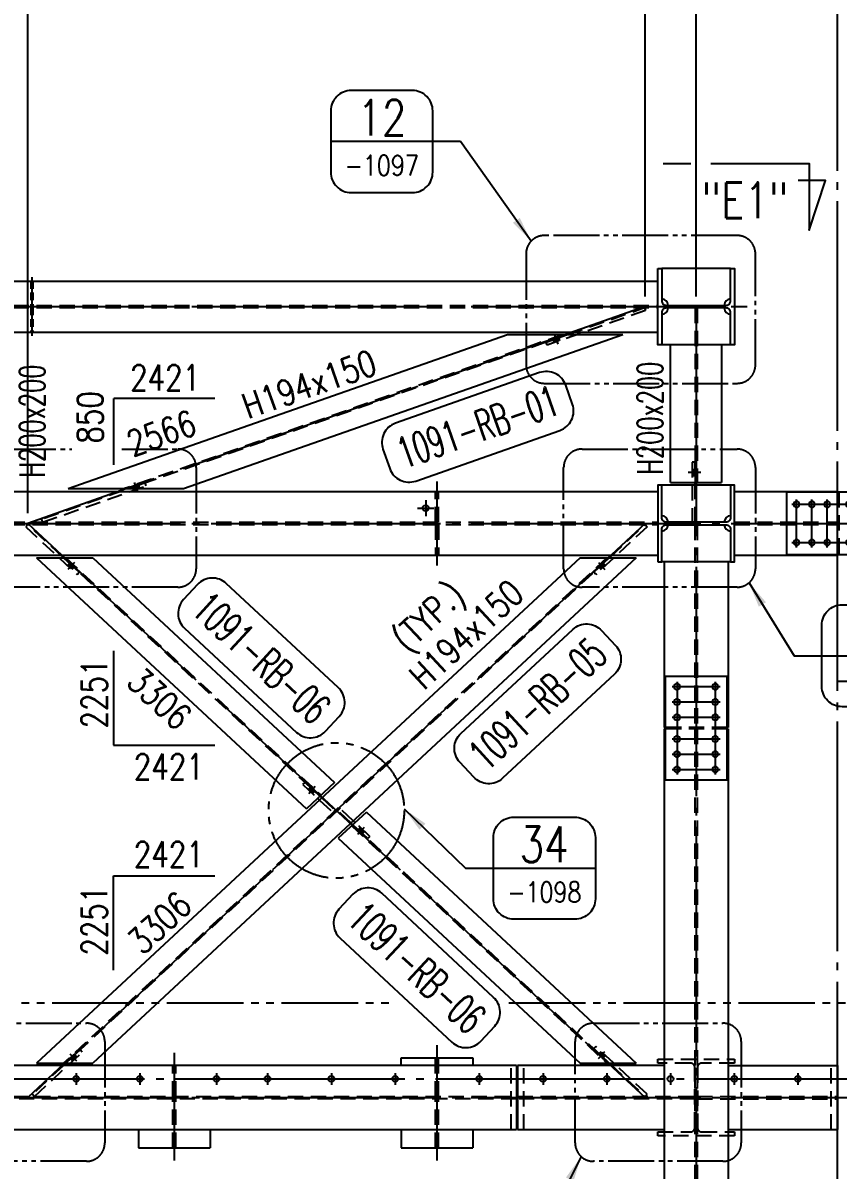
# Model space of a CAD drawing. Header units: millimetres. Extents: x 0 to 232280, y -26939 to 23794.
# Drawn here: x 67096 to 70292, y 12483 to 16981 of the extents above; entities that cross this region are included whole.
import ezdxf
from ezdxf.enums import TextEntityAlignment as Align

# ---------------------------------------------------------------- set-up
doc = ezdxf.new("R2010")
doc.units = ezdxf.units.MM
doc.header["$LTSCALE"] = 30
for name, pattern in [('JNK-CENTER', [34, 30, -1.5, 1, -1.5]), ('JNK-HIDDEN', [3, 2, -1]), ('PH2', [15, 10, -1, 1, -1, 1, -1])]:
    doc.linetypes.add(name, pattern=pattern)
for name, color, linetype in [('CEN-R', 1, 'JNK-CENTER'), ('CON-C', 4, 'Continuous'), ('CON-G', 3, 'Continuous'), ('CON-W', 7, 'Continuous'), ('CON-Y', 2, 'Continuous'), ('det', 2, 'PH2'), ('Dim-W', 7, 'Continuous'), ('HID-Y', 2, 'JNK-HIDDEN'), ('STL-OBJT', 7, 'Continuous'), ('TXT-Y', 2, 'Continuous')]:
    doc.layers.add(name, color=color, linetype=linetype)
doc.styles.add('SIMPLEX', font='simplex.shx', dxfattribs={"width": 0.8})
doc.dimstyles.new('DIM40', dxfattribs={"dimscale": 40, "dimtxt": 2.5, "dimasz": 2.5, "dimexe": 1, "dimexo": 1, "dimgap": 1, "dimtad": 1, "dimdec": 0, "dimdsep": 46, "dimtxsty": 'SIMPLEX', "dimcen": 0, "dimclrd": 7, "dimclre": 7, "dimclrt": 2, "dimadec": 1, "dimazin": 2, "dimtfac": 1, "dimtdec": 0, "dimtix": 1, "dimtmove": 2, "dimatfit": 2, "dimfxl": 1, "dimtolj": 1, "dimtzin": 0, "dimarcsym": 1})
doc.dimstyles.new('DIM40x4', dxfattribs={"dimscale": 40, "dimtxt": 2.5, "dimasz": 2.5, "dimexe": 1, "dimexo": 1, "dimgap": 1, "dimtad": 1, "dimdec": 1, "dimlfac": 0.25, "dimdsep": 46, "dimtxsty": 'SIMPLEX', "dimcen": 2.5, "dimclrd": 7, "dimclre": 7, "dimclrt": 2, "dimadec": 1, "dimazin": 2, "dimtfac": 1, "dimtdec": 1, "dimtmove": 2, "dimatfit": 3, "dimfxl": 1, "dimtfill": 1, "dimtolj": 1, "dimtzin": 0, "dimarcsym": 1})

# ---------------------------------------------------------------- blocks, each defined once
blk = doc.blocks.new('f21222')
at = {"layer": 'CEN-R'}
for p, q in [((319724.8, -21670.5), (320088.1, -21670.5)), ((319744, -21651.3), (319744, -21839.7)), ((319804, -21651.3), (319804, -21839.7)), ((319864, -21651.3), (319864, -21839.7)), ((319949, -21651.3), (319949, -21839.7)), ((320009, -21651.3), (320009, -21839.7)), ((320069, -21651.3), (320069, -21839.7)), ((319724.8, -21820.5), (320088.1, -21820.5))]:
    blk.add_line(p, q, dxfattribs=at)
at = {"layer": 'CON-G'}
for p, q in [((319904, -21620.5), (319904, -21623.5)), ((319909, -21620.5), (319909, -21623.5)), ((319904, -21867.5), (319904, -21870.5)), ((319909, -21867.5), (319909, -21870.5))]:
    blk.add_line(p, q, dxfattribs=at)
blk.add_lwpolyline([(319704, -21623.5), (320109, -21623.5), (320109, -21867.5), (319704, -21867.5)], close=True, dxfattribs=at)
for centre in [(319744, -21670.5), (319804, -21670.5), (319864, -21670.5), (319949, -21670.5), (320009, -21670.5), (320069, -21670.5), (319744, -21820.5), (319804, -21820.5), (319864, -21820.5), (319949, -21820.5), (320009, -21820.5), (320069, -21820.5)]:
    blk.add_circle(centre, 11.5, dxfattribs=at)
at = {"layer": 'HID-Y'}
for p, q in [((319904, -21867.5), (319904, -21623.5)), ((319909, -21867.5), (319909, -21623.5))]:
    blk.add_line(p, q, dxfattribs=at)
blk = doc.blocks.new('A$C15C745DD')
at = {"layer": 'CEN-R'}
for p, q in [((419.5, 2169), (15812.5, 2169)), ((5131, 2192), (5131, 2146)), ((5381, 2192), (5381, 2146)), ((5681.6, 2192), (5681.6, 2146)), ((5881.6, 2192), (5881.6, 2146)), ((6131.6, 2192), (6131.6, 2146)), ((6381.6, 2192), (6381.6, 2146)), ((6711.6, 2192), (6711.6, 2146)), ((6961.6, 2192), (6961.6, 2146)), ((7211.6, 2192), (7211.6, 2146)), ((7461.6, 2192), (7461.6, 2146)), ((7711.6, 2192), (7711.6, 2146)), ((7961, 2192), (7961, 2146))]:
    blk.add_line(p, q, dxfattribs=at)
at = {"layer": 'CON-G'}
for centre in [(5131, 2169), (5381, 2169), (5681.6, 2169), (5881.6, 2169), (6131.6, 2169), (6381.6, 2169), (6711.6, 2169), (6961.6, 2169), (7211.6, 2169), (7461.6, 2169), (7711.6, 2169), (7961, 2169)]:
    blk.add_circle(centre, 11.5, dxfattribs=at)
blk = doc.blocks.new('A$C2CBE0A01')
at = {"layer": 'CEN-R'}
for p, q in [((290, 125, 0), (-40, 125, 0)), ((65, 49), (65, 112)), ((33.5, 80.5), (96.5, 80.5))]:
    blk.add_line(p, q, dxfattribs=at)
blk.add_circle((125, 125), 3, dxfattribs=at)
at = {"layer": 'CON-G'}
blk.add_circle((65, 80.5), 11.5, dxfattribs=at)
at = {"layer": 'HID-Y'}
for p, q in [((120.5, 131, 0), (0, 131, 0)), ((120.5, 119, 0), (0, 119, 0)), ((129.5, 131, 0), (250, 131, 0)), ((129.5, 119, 0), (250, 119, 0))]:
    blk.add_line(p, q, dxfattribs=at)
blk = doc.blocks.new('DUCT-TAG')
at = {"layer": 'CON-G'}
blk.add_lwpolyline([(-9.49, -1), (-9.49, 1, -0.414214), (-7.49, 3), (7.49, 3, -0.414214), (9.49, 1), (9.49, -1, -0.414214), (7.49, -3), (-7.49, -3, -0.414214)], format="xyb", close=True, dxfattribs=at)
at = {"layer": 'CON-G', "style": 'SIMPLEX', "width": 1.246304}
blk.add_attdef('NAME', text='', height=3, dxfattribs=at).set_placement((-8.19, -1.5), (8.19, -1.5), align=Align.FIT)
at = {"layer": 'CON-Y', "style": 'SIMPLEX'}
blk.add_attdef('ELEVATION', text='', height=2, dxfattribs=at).set_placement((0, -6.02), align=Align.CENTER)
blk = doc.blocks.new('A$C2E455471')
h = blk.add_hatch(color=256)
h.paths.add_polyline_path([(416.4, 719.7), (414.7, 715), (426.9, 715), (427.2, 715.9)])
h.paths.add_polyline_path([(426.9, 715), (414.7, 715), (412.4, 708.4), (423.2, 704.6)])
h.paths.add_polyline_path([(438.1, 712.1), (429.8, 715), (426.9, 715), (423.2, 704.6), (434.1, 700.8)])
h.paths.add_polyline_path([(423.2, 704.6), (412.4, 708.4), (411.4, 705.6), (422.3, 701.7)])
h.paths.add_polyline_path([(423.2, 704.6), (422.3, 701.7), (433.1, 697.9), (434.1, 700.8)])
h.paths.add_polyline_path([(422.3, 701.7), (421.3, 698.9), (432.1, 695.1), (433.1, 697.9)])
h.paths.add_polyline_path([(422.3, 701.7), (411.4, 705.6), (410.4, 702.7), (421.3, 698.9)])
h = blk.add_hatch(color=256)
h.paths.add_polyline_path([(2064.1, 141.2), (2062.4, 136.5), (2074.6, 136.5), (2074.9, 137.4)])
h.paths.add_polyline_path([(2074.6, 136.5), (2062.4, 136.5), (2060.1, 129.9), (2070.9, 126.1)])
h.paths.add_polyline_path([(2085.8, 133.6), (2077.5, 136.5), (2074.6, 136.5), (2070.9, 126.1), (2081.8, 122.3)])
h.paths.add_polyline_path([(2070.9, 126.1), (2060.1, 129.9), (2059.1, 127.1), (2070, 123.3)])
h.paths.add_polyline_path([(2070.9, 126.1), (2070, 123.3), (2080.8, 119.4), (2081.8, 122.3)])
h.paths.add_polyline_path([(2070, 123.3), (2069, 120.4), (2079.8, 116.6), (2080.8, 119.4)])
h.paths.add_polyline_path([(2070, 123.3), (2059.1, 127.1), (2058.1, 124.2), (2069, 120.4)])
blk.add_hatch(color=256).paths.add_polyline_path([(2074.9, 137.4), (2074.6, 136.5), (2077.5, 136.5)])
at = {"layer": 'CEN-R'}
for p, q in [((2421, 0), (0, 850)), ((417.9, 689.5), (430.5, 725.3)), ((2065.6, 111), (2078.2, 146.8))]:
    blk.add_line(p, q, dxfattribs=at)
at = {"layer": 'CON-G'}
for p, q in [((610.9, 715), (158.1, 715)), ((1881.3, 110), (158.1, 715)), ((2334.1, 110), (610.9, 715)), ((2334.1, 110), (1881.3, 110))]:
    blk.add_line(p, q, dxfattribs=at)
at = {"layer": 'HID-Y'}
for p, q in [((410.4, 702.7), (416.4, 719.7)), ((2098.6, 110), (375.5, 715)), ((2116.8, 110), (393.6, 715)), ((432.1, 695.1), (438.1, 712.1)), ((2058.1, 124.2), (2064.1, 141.2)), ((2079.8, 116.6), (2085.8, 133.6))]:
    blk.add_line(p, q, dxfattribs=at)
for points in [[(54.1, 834.2), (58.1, 845.5), (465, 702.7), (461, 691.3)], [(2418.7, 4), (2422.6, 15.3), (2037.2, 150.7), (2033.2, 139.3)]]:
    blk.add_lwpolyline(points, close=True, dxfattribs=at)
blk = doc.blocks.new('A$C7CE80021')
at = {"layer": 'Dim-W'}
h = blk.add_hatch(color=256, dxfattribs=at)
h.paths.add_polyline_path([(184.7, 2099.7), (176.3, 2107.6), (168.1, 2098.8), (176.5, 2091)])
h.paths.add_polyline_path([(184.7, 2099.7), (176.5, 2091), (185, 2083.1), (193.1, 2091.9)])
h.paths.add_polyline_path([(176.5, 2091), (174.5, 2088.8), (182.9, 2080.9), (185, 2083.1)])
h.paths.add_polyline_path([(174.5, 2088.8), (172.4, 2086.6), (180.9, 2078.7), (182.9, 2080.9)])
h.paths.add_polyline_path([(166.1, 2096.6), (164, 2094.4), (172.4, 2086.6), (174.5, 2088.8)])
blk.add_hatch(color=256, dxfattribs=at).paths.add_polyline_path([(168.1, 2098.8), (166.1, 2096.6), (174.5, 2088.8), (176.5, 2091)])
h = blk.add_hatch(color=256, dxfattribs=at)
h.paths.add_polyline_path([(2248.3, 181.1), (2240.1, 172.3), (2248.6, 164.4), (2256.7, 173.2)])
h.paths.add_polyline_path([(2256.7, 173.2), (2248.6, 164.4), (2257, 156.6), (2265.1, 165.4)])
h.paths.add_polyline_path([(2248.6, 164.4), (2246.5, 162.2), (2254.9, 154.4), (2257, 156.6)])
h.paths.add_polyline_path([(2246.5, 162.2), (2244.5, 160), (2252.9, 152.2), (2254.9, 154.4)])
h.paths.add_polyline_path([(2238.1, 170.1), (2236, 167.9), (2244.5, 160), (2246.5, 162.2)])
h.paths.add_polyline_path([(2240.1, 172.3), (2238.1, 170.1), (2246.5, 162.2), (2248.6, 164.4)])
at = {"layer": 'CEN-R'}
for p, q in [((2421, 0), (0, 2251)), ((165.6, 2079.2), (191.5, 2107.1)), ((2237.7, 152.7), (2263.5, 180.5))]:
    blk.add_line(p, q, dxfattribs=at)
at = {"layer": 'CON-G'}
for p, q in [((35.1, 2116), (255.3, 2116)), ((2165.7, 135), (35.1, 2116)), ((2385.9, 135), (255.3, 2116)), ((2165.7, 135), (2385.9, 135))]:
    blk.add_line(p, q, dxfattribs=at)
at = {"layer": 'HID-Y'}
for p, q in [((2271.4, 135), (140.8, 2116)), ((2280.2, 135), (149.6, 2116)), ((164, 2094.4), (176.3, 2107.6)), ((180.9, 2078.7), (193.1, 2091.9)), ((2236, 167.9), (2248.3, 181.1)), ((2252.9, 152.2), (2265.1, 165.4))]:
    blk.add_line(p, q, dxfattribs=at)
for points in [[(18.7, 2237.7), (26.9, 2246.5), (214, 2072.5), (205.8, 2063.7)], [(2219.3, 191.7), (2420.6, 4.5), (2428.7, 13.3), (2227.4, 200.5)]]:
    blk.add_lwpolyline(points, close=True, dxfattribs=at)
blk = doc.blocks.new('A$C3BB63236')
at = {"layer": 'CON-G'}
for p, q in [((57.8, 62.5), (65.1, 69.3)), ((66.6, 54.3), (73.9, 61.2))]:
    blk.add_line(p, q, dxfattribs=at)
at = {"layer": 'HID-Y'}
for p, q in [((65.1, 69.3), (118, 118.5)), ((73.9, 61.2), (126.2, 109.7)), ((118, 118.5), (126.2, 109.7)), ((0, 8.8), (57.8, 62.5)), ((8.2, 0), (66, 53.7)), ((0, 8.8), (8.2, 0))]:
    blk.add_line(p, q, dxfattribs=at)
blk = doc.blocks.new('A$C16163B7B')
at = {"layer": 'Dim-W'}
h = blk.add_hatch(color=256, dxfattribs=at)
h.paths.add_polyline_path([(1320.2, 1199.8), (1328.6, 1207.6), (1320.4, 1216.4), (1312, 1208.6)])
h.paths.add_polyline_path([(1311.7, 1192), (1320.2, 1199.8), (1312, 1208.6), (1303.6, 1200.7)])
h.paths.add_polyline_path([(1312, 1208.6), (1309.9, 1210.8), (1301.5, 1202.9), (1303.6, 1200.7)])
h.paths.add_polyline_path([(1309.9, 1210.8), (1307.9, 1213), (1299.5, 1205.1), (1301.5, 1202.9)])
h.paths.add_polyline_path([(1320.4, 1216.4), (1318.4, 1218.6), (1309.9, 1210.8), (1312, 1208.6)])
h.paths.add_polyline_path([(1307.9, 1213), (1309.9, 1210.8), (1318.4, 1218.6), (1316.3, 1220.8)])
h = blk.add_hatch(color=256, dxfattribs=at)
h.paths.add_polyline_path([(1116.3, 1051.2), (1107.9, 1043.4), (1116.1, 1034.6), (1124.5, 1042.4)])
h.paths.add_polyline_path([(1124.7, 1059), (1116.3, 1051.2), (1124.5, 1042.4), (1132.9, 1050.3)])
h.paths.add_polyline_path([(1124.5, 1042.4), (1126.5, 1040.2), (1134.9, 1048.1), (1132.9, 1050.3)])
h.paths.add_polyline_path([(1126.5, 1040.2), (1128.6, 1038), (1137, 1045.9), (1134.9, 1048.1)])
h.paths.add_polyline_path([(1116.1, 1034.6), (1118.1, 1032.4), (1126.5, 1040.2), (1124.5, 1042.4)])
h.paths.add_polyline_path([(1128.6, 1038), (1126.5, 1040.2), (1118.1, 1032.4), (1120.1, 1030.2)])
at = {"layer": 'CEN-R'}
for p, q in [((7.7, 0), (2428.7, 2251)), ((2245.4, 2098.3), (2271.3, 2070.5)), ((1327, 1192.5), (1301.1, 1220.3)), ((1109.5, 1058.5), (1135.4, 1030.7)), ((191.1, 152.7), (165.2, 180.5))]:
    blk.add_line(p, q, dxfattribs=at)
at = {"layer": 'CON-G'}
for p, q in [((1225.6, 1234.7), (2173.4, 2116)), ((1335.7, 1132.3), (2393.7, 2116)), ((2173.4, 2116), (2393.7, 2116)), ((1335.7, 1132.3), (1225.6, 1234.7)), ((42.8, 135), (1100.7, 1118.7)), ((1210.9, 1016.3), (1100.7, 1118.7)), ((263.1, 135), (1210.9, 1016.3)), ((42.8, 135), (263.1, 135))]:
    blk.add_line(p, q, dxfattribs=at)
at = {"layer": 'CON-W', "const_width": 23}
for points in [[(2252.2, 2091), (2264.5, 2077.8)], [(172, 173.2), (184.3, 160)]]:
    blk.add_lwpolyline(points, dxfattribs=at)
at = {"layer": 'HID-Y'}
for p, q in [((1278.4, 1185.6), (2279.1, 2116)), ((1282.9, 1181.5), (2287.9, 2116)), ((2243.8, 2083.1), (2256, 2069.9)), ((2260.6, 2098.8), (2272.9, 2085.6)), ((1328.6, 1207.6), (1316.3, 1220.8)), ((1311.7, 1192), (1299.5, 1205.1)), ((148.5, 135), (1153.6, 1069.5)), ((157.3, 135), (1158, 1065.4)), ((1107.9, 1043.4), (1120.1, 1030.2)), ((1124.7, 1059), (1137, 1045.9)), ((192.7, 167.9), (180.4, 181.1)), ((175.8, 152.2), (163.6, 165.4))]:
    blk.add_line(p, q, dxfattribs=at)
for points in [[(2436.5, 2237.7), (2235.2, 2050.5), (2227, 2059.3), (2428.3, 2246.5)], [(8.2, 4.5), (0, 13.3), (201.3, 200.5), (209.5, 191.7)]]:
    blk.add_lwpolyline(points, close=True, dxfattribs=at)
at = {"layer": 'CON-G', "rotation": 180.0000000000653}
blk.add_blockref('A$C3BB63236', (1349.5, 1235.8), dxfattribs=at)
at = {"layer": 'CON-G'}
blk.add_blockref('A$C3BB63236', (1087, 1015.2), dxfattribs=at)
blk = doc.blocks.new('det-tag')
at = {"layer": 'CON-Y'}
blk.add_line((5, 0), (-5, 0), dxfattribs=at)
blk.add_lwpolyline([(-3, -5), (3, -5, 0.414214), (5, -3), (5, 3, 0.414214), (3, 5), (-3, 5, 0.414214), (-5, 3), (-5, -3, 0.414214)], format="xyb", close=True, dxfattribs=at)
at = {"layer": 'CON-G', "style": 'SIMPLEX', "width": 0.8}
blk.add_attdef('TAG', text='', height=3.5, dxfattribs=at).set_placement((0.02, 0.58), align=Align.CENTER)
at = {"layer": 'CON-Y', "style": 'SIMPLEX', "width": 0.8}
blk.add_attdef('-8888', text='', height=2, dxfattribs=at).set_placement((0, -3.34), align=Align.CENTER)
blk = doc.blocks.new('SECMARK2')
at = {"layer": 'CON-C'}
blk.add_line((0, 0), (-2.72, 0), dxfattribs=at)
blk.add_lwpolyline([(-4.67, 0), (-14.32, 0), (-14.32, 6.51), (-15.93, 1.64), (-13.23, 1.64)], dxfattribs=at)
at = {"layer": 'CON-C', "style": 'SIMPLEX', "width": 0.8}
blk.add_attdef('TAG', (-12.98, 1.18), '', height=3.5, dxfattribs=at)
blk = doc.blocks.new('*D1212')
at = {"layer": 'DEFPOINTS', "color": 0, "transparency": 16777216}
for p in [(70644, 17518.8), (57585.6, 15868.8), (59674, 15868.8)]:
    blk.add_point(p, dxfattribs=at)
at = {"layer": 'Dim-W', "color": 7, "linetype": 'ByBlock', "lineweight": -2, "transparency": 16777216}
for p, q in [((70604, 17518.8), (57545.6, 17518.8)), ((57585.6, 17418.8), (57585.6, 15968.8)), ((59634, 15868.8), (57545.6, 15868.8))]:
    blk.add_line(p, q, dxfattribs=at)
at = {"layer": 'Dim-W', "color": 7, "transparency": 16777216}
for points in [[(57568.9, 17418.8), (57602.3, 17418.8), (57585.6, 17518.8)], [(57568.9, 15968.8), (57602.3, 15968.8), (57585.6, 15868.8)]]:
    blk.add_solid(points, dxfattribs=at)
at = {"layer": 'Dim-W', "color": 2, "transparency": 16777216, "insert": (57495.6, 16693.8), "char_height": 100, "attachment_point": 5, "rotation": 90, "style": 'SIMPLEX'}
blk.add_mtext('\\A1;1650', dxfattribs=at)
blk = doc.blocks.new('A$C75AB0DFC')
at = {"layer": 'CEN-R'}
blk.add_line((140, 452), (140, 0), dxfattribs=at)
at = {"layer": 'CON-G'}
for p, q in [((0, 402), (280, 402)), ((0, 330), (0, 402)), ((280, 330), (280, 402)), ((0, 80), (0, 50)), ((0, 50), (280, 50)), ((280, 50), (280, 80))]:
    blk.add_line(p, q, dxfattribs=at)
at = {"layer": 'HID-Y'}
for p, q in [((134, 402), (134, 209.5)), ((146, 402), (146, 209.5)), ((134, 200.5), (134, 50)), ((146, 200.5), (146, 50))]:
    blk.add_line(p, q, dxfattribs=at)
blk = doc.blocks.new('A$C3987752D')
at = {"layer": 'CEN-R'}
blk.add_line((140, 422), (140, 0), dxfattribs=at)
at = {"layer": 'CON-G'}
for p, q in [((0, 372), (280, 372)), ((0, 300), (0, 372)), ((280, 300), (280, 372))]:
    blk.add_line(p, q, dxfattribs=at)
at = {"layer": 'HID-Y'}
for p, q in [((134, 372), (134, 179.5)), ((146, 372), (146, 179.5)), ((134, 170.5), (134, 50)), ((146, 170.5), (146, 50))]:
    blk.add_line(p, q, dxfattribs=at)
blk = doc.blocks.new('A$C5A3D7FFA')
at = {"layer": 'det'}
for p, q in [((72, 2556.3), (6818.6, 2556.3)), ((7262.9, 2556.3), (9861.1, 2556.3))]:
    blk.add_line(p, q, dxfattribs=at)
blk = doc.blocks.new('*D1238')
at = {"layer": 'DEFPOINTS', "color": 0, "transparency": 16777216}
for p in [(80556, 21263.1), (80556, 17668.8), (60024, 16018.8)]:
    blk.add_point(p, dxfattribs=at)
at = {"layer": 'Dim-W', "color": 7, "linetype": 'ByBlock', "lineweight": -2, "transparency": 16777216}
for p, q in [((60024, 16058.8), (60024, 21303.1)), ((80556, 17708.8), (80556, 21303.1)), ((60124, 21263.1), (80456, 21263.1))]:
    blk.add_line(p, q, dxfattribs=at)
at = {"layer": 'Dim-W', "color": 7, "transparency": 16777216}
for points in [[(60124, 21279.7), (60124, 21246.4), (60024, 21263.1)], [(80456, 21279.7), (80456, 21246.4), (80556, 21263.1)]]:
    blk.add_solid(points, dxfattribs=at)
at = {"layer": 'Dim-W', "color": 2, "transparency": 16777216, "insert": (70290, 21353.1), "char_height": 100, "attachment_point": 5, "style": 'SIMPLEX'}
blk.add_mtext('\\A1;20532', dxfattribs=at)
blk = doc.blocks.new('*D1239')
at = {"layer": 'DEFPOINTS', "color": 0, "transparency": 16777216}
for p in [(69736, 20623.1), (60024, 16018.8), (69736, 15868.8)]:
    blk.add_point(p, dxfattribs=at)
at = {"layer": 'Dim-W', "color": 7, "linetype": 'ByBlock', "lineweight": -2, "transparency": 16777216}
for p, q in [((60024, 16058.8), (60024, 20663.1)), ((69736, 15908.8), (69736, 20663.1)), ((60124, 20623.1), (69636, 20623.1))]:
    blk.add_line(p, q, dxfattribs=at)
at = {"layer": 'Dim-W', "color": 7, "transparency": 16777216}
for points in [[(60124, 20639.7), (60124, 20606.4), (60024, 20623.1)], [(69636, 20639.7), (69636, 20606.4), (69736, 20623.1)]]:
    blk.add_solid(points, dxfattribs=at)
at = {"layer": 'Dim-W', "color": 2, "transparency": 16777216, "insert": (64880, 20713.1), "char_height": 100, "attachment_point": 5, "style": 'SIMPLEX'}
blk.add_mtext('\\A1;9712', dxfattribs=at)
blk = doc.blocks.new('*D1242')
at = {"layer": 'DEFPOINTS', "color": 0, "transparency": 16777216}
for p in [(64805, 20303.1), (69736, 20303.1), (69736, 15868.8)]:
    blk.add_point(p, dxfattribs=at)
at = {"layer": 'Dim-W', "color": 7, "linetype": 'ByBlock', "lineweight": -2, "transparency": 16777216}
for p, q in [((69736, 15908.8), (69736, 20343.1)), ((64905, 20303.1), (69636, 20303.1))]:
    blk.add_line(p, q, dxfattribs=at)
at = {"layer": 'Dim-W', "color": 7, "transparency": 16777216}
for points in [[(64905, 20319.7), (64905, 20286.4), (64805, 20303.1)], [(69636, 20319.7), (69636, 20286.4), (69736, 20303.1)]]:
    blk.add_solid(points, dxfattribs=at)
at = {"layer": 'Dim-W', "color": 2, "transparency": 16777216, "insert": (67270.5, 20393.1), "char_height": 100, "attachment_point": 5, "style": 'SIMPLEX'}
blk.add_mtext('\\A1;4931', dxfattribs=at)
blk = doc.blocks.new('*D1264')
at = {"layer": 'DEFPOINTS', "color": 0, "transparency": 16777216}
for p in [(69536, 19663.1), (69536, 15868.8), (67115, 15018.8)]:
    blk.add_point(p, dxfattribs=at)
at = {"layer": 'Dim-W', "color": 7, "linetype": 'ByBlock', "lineweight": -2, "transparency": 16777216}
for p, q in [((67115, 15058.8), (67115, 19703.1)), ((69536, 15908.8), (69536, 19703.1)), ((67215, 19663.1), (69436, 19663.1))]:
    blk.add_line(p, q, dxfattribs=at)
at = {"layer": 'Dim-W', "color": 7, "transparency": 16777216}
for points in [[(67215, 19679.7), (67215, 19646.4), (67115, 19663.1)], [(69436, 19679.7), (69436, 19646.4), (69536, 19663.1)]]:
    blk.add_solid(points, dxfattribs=at)
at = {"layer": 'Dim-W', "color": 2, "transparency": 16777216, "insert": (68325.5, 19753.1), "char_height": 100, "attachment_point": 5, "style": 'SIMPLEX'}
blk.add_mtext('\\A1;2421', dxfattribs=at)
blk = doc.blocks.new('A$C6B407893')
at = {"layer": 'CEN-R'}
blk.add_line((4.5, -3), (4.5, 227), dxfattribs=at)
at = {"layer": 'HID-Y', "ltscale": 0.5}
for p, q in [((0, 116), (0, 212)), ((9, 116), (9, 212)), ((0, 12), (0, 108)), ((9, 12), (9, 108))]:
    blk.add_line(p, q, dxfattribs=at)
blk = doc.blocks.new('A$C7A451379')
at = {"layer": 'HID-Y'}
for p, q in [((0, 285), (0, 300)), ((0, 300), (300, 300)), ((127, 285), (0, 285)), ((300, 285), (173, 285)), ((300, 300), (300, 285)), ((145, 33), (145, 267)), ((155, 267), (155, 33)), ((0, 0), (0, 15)), ((0, 15), (127, 15)), ((300, 0), (0, 0)), ((173, 15), (300, 15)), ((300, 15), (300, 0))]:
    blk.add_line(p, q, dxfattribs=at)
for centre, start, end in [((127, 267), 0, 90), ((173, 267), 90, 180), ((127, 33), 270, 0), ((173, 33), 180, 270)]:
    blk.add_arc(centre, 18, start, end, dxfattribs=at)

msp = doc.modelspace()

# ---------------------------------------------------------------- hatches: boundary and pattern name
at = {"layer": 'CON-W'}
h = msp.add_hatch(color=256, dxfattribs=at)
h.paths.add_polyline_path([(69731.98, 15206.78), (69719.98, 15206.78), (69719.98, 15218.78), (69731.98, 15218.78)])
h.paths.add_polyline_path([(69735.98, 15206.78), (69731.98, 15206.78), (69731.98, 15218.78), (69735.98, 15218.78)])
h.paths.add_polyline_path([(69739.98, 15206.78), (69735.98, 15206.78), (69735.98, 15218.78), (69739.98, 15218.78)])
h.paths.add_polyline_path([(69739.98, 15218.78), (69735.98, 15218.78), (69735.98, 15229.78), (69739.98, 15229.78)])
h.paths.add_polyline_path([(69735.98, 15218.78), (69731.98, 15218.78), (69731.98, 15229.78), (69735.98, 15229.78)])
h.paths.add_polyline_path([(69731.98, 15218.78), (69719.98, 15218.78), (69719.98, 15229.78), (69731.98, 15229.78)])

# ---------------------------------------------------------------- linework, layer by layer
at = {"layer": 'CEN-R'}
for p, q in [((70289.98, 8241.78), (70289.98, 17326.05)), ((59673.98, 15868.78), (69935.98, 15868.78)), ((69735.98, 15868.78), (69735.98, 7661.78)), ((69754.98, 15218.78), (69704.98, 15218.78)), ((59673.98, 15018.78), (80905.98, 15018.78)), ((59673.98, 12767.78), (80905.98, 12767.78))]:
    msp.add_line(p, q, dxfattribs=at)
at = {"layer": 'CON-G'}
for p, q in [((69870.98, 16018.78), (69600.98, 16018.78)), ((64954.98, 15968.78), (69585.98, 15968.78)), ((64954.98, 15768.78), (69585.98, 15768.78)), ((69870.98, 15718.78), (69600.98, 15718.78)), ((69635.98, 15178.78), (69635.98, 15718.78)), ((69835.98, 15718.78), (69835.98, 15178.78)), ((69870.98, 15168.78), (69600.98, 15168.78)), ((69635.98, 15178.78), (69835.98, 15178.78)), ((60023.98, 15143.78), (69585.98, 15143.78)), ((69885.98, 15143.78), (70289.98, 15143.78)), ((60023.98, 14893.78), (69585.98, 14893.78)), ((69885.98, 14893.78), (70289.98, 14893.78)), ((69870.98, 14868.78), (69600.98, 14868.78)), ((69610.98, 14868.78), (69610.98, 14218.78)), ((69860.98, 14868.78), (69860.98, 14218.78)), ((69610.98, 14213.78), (69610.98, 9321.78)), ((69860.98, 14213.78), (69860.98, 9321.78)), ((69030.98, 12892.78), (63274.98, 12892.78)), ((69030.98, 12892.78), (69030.98, 12642.78)), ((69610.98, 12892.78), (69035.98, 12892.78)), ((69035.98, 12892.78), (69035.98, 12642.78)), ((69860.98, 12892.78), (70289.98, 12892.78)), ((70289.98, 12892.78), (70289.98, 12642.78)), ((63274.98, 12642.78), (69030.98, 12642.78)), ((69035.98, 12642.78), (69610.98, 12642.78)), ((69860.98, 12642.78), (70289.98, 12642.78))]:
    msp.add_line(p, q, dxfattribs=at)
for points in [[(69585.98, 16018.78), (69600.98, 16018.78), (69600.98, 15891.78, 0.4142136), (69618.98, 15873.78), (69852.98, 15873.78, 0.4142136), (69870.98, 15891.78), (69870.98, 16018.78), (69885.98, 16018.78), (69885.98, 15718.78), (69870.98, 15718.78), (69870.98, 15845.78, 0.4142136), (69852.98, 15863.78), (69618.98, 15863.78, 0.4142136), (69600.98, 15845.78), (69600.98, 15718.78), (69585.98, 15718.78)], [(69585.98, 14868.78), (69600.98, 14868.78), (69600.98, 14995.78, -0.4142136), (69618.98, 15013.78), (69852.98, 15013.78, -0.4142136), (69870.98, 14995.78), (69870.98, 14868.78), (69885.98, 14868.78), (69885.98, 15168.78), (69870.98, 15168.78), (69870.98, 15041.78, -0.4142136), (69852.98, 15023.78), (69618.98, 15023.78, -0.4142136), (69600.98, 15041.78), (69600.98, 15168.78), (69585.98, 15168.78)]]:
    msp.add_lwpolyline(points, format="xyb", close=True, dxfattribs=at)
for centre, start, end in [((69600.98, 15873.78), 0, 90), ((69870.98, 15873.78), 90, 180), ((69600.98, 15863.78), 270, 0), ((69870.98, 15863.78), 180, 270), ((69600.98, 15023.78), 0, 90), ((69870.98, 15023.78), 90, 180), ((69600.98, 15013.78), 270, 0), ((69870.98, 15013.78), 180, 270)]:
    msp.add_arc(centre, 25, start, end, dxfattribs=at)
at = {"layer": 'CON-W'}
for p, q in [((67452.11, 15248.07), (67452.11, 15508.76)), ((67848.26, 15508.76), (67452.11, 15508.76)), ((67451.38, 14519.83), (67451.38, 14150)), ((67451.38, 14150), (67849.14, 14150)), ((67451.38, 13266.74), (67451.38, 13636.57)), ((67451.38, 13636.57), (67849.14, 13636.57))]:
    msp.add_line(p, q, dxfattribs=at)
at = {"layer": 'det', "ltscale": 0.6}
for points in [[(69968.46, 15640), (69968.46, 16075.82, 0.4142136), (69896.46, 16147.82), (69141.08, 16147.82, 0.4142136), (69069.08, 16075.82), (69069.08, 15640, 0.4142136), (69141.08, 15568), (69896.46, 15568, 0.4142136)], [(69896.46, 15310.15, -0.4142136), (69968.46, 15238.15), (69968.46, 14840.84, -0.4142136), (69896.46, 14768.84), (69288.51, 14768.84, -0.4142136), (69216.51, 14840.84), (69216.51, 15238.15, -0.4142136), (69288.51, 15310.15)], [(67345.3, 13059.15, -0.4142136), (67417.3, 12987.15), (67417.3, 12589.84, -0.4142136), (67345.3, 12517.84), (66837.51, 12517.84, -0.4142136), (66765.51, 12589.84), (66765.51, 12987.15, -0.4142136), (66837.51, 13059.15)], [(69841.16, 13059.15, -0.4142136), (69913.16, 12987.15), (69913.16, 12589.84, -0.4142136), (69841.16, 12517.84), (69333.37, 12517.84, -0.4142136), (69261.37, 12589.84), (69261.37, 12987.15, -0.4142136), (69333.37, 13059.15)]]:
    msp.add_lwpolyline(points, format="xyb", close=True, dxfattribs=at)
msp.add_lwpolyline([(67483.97, 15310.15), (67703.93, 15310.15, -0.4142136), (67775.93, 15238.15), (67775.93, 14840.84, -0.4142136), (67703.93, 14768.84), (66336.33, 14768.84, -0.4142136), (66264.33, 14840.84), (66264.33, 15238.15, -0.4142136), (66336.33, 15310.15), (66583.18, 15310.15)], format="xyb", dxfattribs=at)
msp.add_lwpolyline([(66775.35, 15310.15), (67288.37, 15310.15)], dxfattribs=at)
at = {"layer": 'det'}
msp.add_circle((68325.48, 13893.28), 265.61, dxfattribs=at)
at = {"layer": 'HID-Y'}
for p, q in [((64809.98, 15872.78), (69585.98, 15872.78)), ((64809.98, 15864.78), (69585.98, 15864.78)), ((69731.98, 15863.78), (69731.98, 15178.78)), ((69739.98, 15863.78), (69739.98, 15178.78)), ((69719.98, 15229.78), (69739.98, 15229.78)), ((69719.98, 15206.78), (69739.98, 15206.78)), ((60023.98, 15023.28), (69585.98, 15023.28)), ((69885.98, 15023.28), (70289.98, 15023.28)), ((60023.98, 15014.28), (69585.98, 15014.28)), ((69731.48, 15013.78), (69731.48, 14218.78)), ((69740.48, 15013.78), (69740.48, 14218.78)), ((69885.98, 15014.28), (70289.98, 15014.28)), ((69731.48, 14213.78), (69731.48, 9321.78)), ((69740.48, 14213.78), (69740.48, 9321.78)), ((69010.98, 12642.78), (69010.98, 12892.78)), ((69060.98, 12642.78), (69060.98, 12892.78)), ((70264.98, 12642.78), (70264.98, 12892.78)), ((63274.98, 12772.28), (69030.98, 12772.28)), ((69030.98, 12763.28), (63274.98, 12763.28)), ((69035.98, 12772.28), (69731.48, 12772.28)), ((69731.48, 12763.28), (69035.98, 12763.28)), ((69740.48, 12772.28), (70289.98, 12772.28)), ((69740.48, 12763.28), (70289.98, 12763.28))]:
    msp.add_line(p, q, dxfattribs=at)
msp.add_lwpolyline([(69719.98, 15023.78), (69731.98, 15023.78), (69731.98, 15258.78), (69719.98, 15258.78)], close=True, dxfattribs=at)
at = {"layer": 'STL-OBJT'}
for p, q in [((68812.25, 16516.02), (68703.28, 16516.02)), ((70119.84, 14499.98), (70228.82, 14499.98)), ((68831.95, 13666.92), (68940.92, 13666.92))]:
    msp.add_line(p, q, dxfattribs=at)

# ---------------------------------------------------------------- block references
at = {"layer": 'CON-G', "rotation": 180}
msp.add_blockref('A$C6B407893', (67135.67, 15980.78), dxfattribs=at)
at = {"layer": 'CON-G', "xscale": -1, "rotation": 180}
for name, p in [('A$C2E455471', (67114.98, 15868.78)), ('A$C16163B7B', (67107.24, 15018.78)), ('A$C7CE80021', (67114.98, 15018.78)), ('A$C75AB0DFC', (68579.98, 12972.78)), ('A$C3987752D', (67549.98, 12942.78))]:
    msp.add_blockref(name, p, dxfattribs=at)
at = {"layer": 'CON-G'}
for name, p in [('A$C5A3D7FFA', (61738.7, 10583)), ('A$C7A451379', (69585.98, 12617.78)), ('A$C15C745DD', (62173.98, 10671.79))]:
    msp.add_blockref(name, p, dxfattribs=at)
at = {"layer": 'CON-W'}
ref = msp.add_blockref('SECMARK2', (69606.58, 16429.46), dxfattribs=dict(at, xscale=40, yscale=40, zscale=40, rotation=180))
ref.add_attrib('TAG', '"E1"', (69757.09, 16215.6), dxfattribs={"layer": 'CON-C', "height": 140, "style": 'SIMPLEX', "width": 0.8})
at = {"layer": 'CON-W', "xscale": -1}
for p, rotation in [((-249613.99, -6726.73), 180), ((47990.47, 334122.75), 90)]:
    msp.add_blockref('f21222', p, dxfattribs=dict(at, rotation=rotation))
at = {"layer": 'CON-Y', "xscale": 40, "yscale": 40, "zscale": 40}
msp.add_blockref('det-tag', (68503.28, 16516.02), dxfattribs=at).add_auto_attribs({'TAG': '12', '-8888': '-1097'})
at = {"layer": 'CON-Y'}
ref = msp.add_blockref('det-tag', (70428.82, 14499.98), dxfattribs=dict(at, xscale=-40, yscale=40, zscale=40))
ref.add_attrib('TAG', '19', dxfattribs={"layer": 'CON-G', "height": 140, "style": 'SIMPLEX', "width": 0.8}).set_placement((70427.89, 14523.18), align=Align.CENTER)
ref.add_attrib('-8888', '-1097', dxfattribs={"height": 80, "style": 'SIMPLEX', "width": 0.8}).set_placement((70428.82, 14366.38), align=Align.CENTER)
ref = msp.add_blockref('det-tag', (69140.92, 13666.92), dxfattribs=dict(at, xscale=-40, yscale=40, zscale=40))
ref.add_attrib('TAG', '34', dxfattribs={"layer": 'CON-G', "height": 140, "style": 'SIMPLEX', "width": 0.8}).set_placement((69139.99, 13690.12), align=Align.CENTER)
ref.add_attrib('-8888', '-1098', dxfattribs={"height": 80, "style": 'SIMPLEX', "width": 0.8}).set_placement((69140.92, 13533.32), align=Align.CENTER)
at = {"layer": 'Dim-W', "rotation": 270}
msp.add_blockref('A$C2CBE0A01', (68594.98, 15143.78), dxfattribs=at)
at = {"layer": 'STL-OBJT'}
ref = msp.add_blockref('DUCT-TAG', (68879.52, 15397.59), dxfattribs=dict(at, xscale=-40.00000000001047, yscale=39.99999999998836, zscale=40, rotation=19.3458982580367))
ref.add_attrib('NAME', '1091-RB-01', dxfattribs={"layer": 'CON-G', "height": 120, "rotation": 19.3459, "style": 'SIMPLEX', "width": 0.600314}).set_placement((68590.3, 15232.46), (69208.5, 15449.5), align=Align.FIT)
ref = msp.add_blockref('DUCT-TAG', (68031.37, 14491.46), dxfattribs=dict(at, xscale=-39.99999999999782, yscale=40, zscale=40, rotation=317.0839013647596))
ref.add_attrib('NAME', '1091-RB-06', dxfattribs={"layer": 'CON-G', "height": 120, "rotation": 317.0839, "style": 'SIMPLEX', "width": 0.576181}).set_placement((67750.6, 14670.59), (68230.44, 14224.45), align=Align.FIT)
ref = msp.add_blockref('DUCT-TAG', (69114.72, 14311.44), dxfattribs=dict(at, xscale=39.99999999999009, yscale=39.99999999999999, zscale=40, rotation=42.91609856349252))
ref.add_attrib('NAME', '1091-RB-05', dxfattribs={"layer": 'CON-G', "height": 120, "rotation": 42.9161, "style": 'SIMPLEX', "width": 0.5733}).set_placement((68915.65, 14044.43), (69395.49, 14490.57), align=Align.FIT)
ref = msp.add_blockref('DUCT-TAG', (68640.85, 13276.74), dxfattribs=dict(at, xscale=-39.99999999999782, yscale=40, zscale=40, rotation=317.0839013647596))
ref.add_attrib('NAME', '1091-RB-06', dxfattribs={"layer": 'CON-G', "height": 120, "rotation": 317.0839, "style": 'SIMPLEX', "width": 0.576181}).set_placement((68360.07, 13455.87), (68839.91, 13009.72), align=Align.FIT)

# ---------------------------------------------------------------- texts
at = {"layer": 'CON-Y', "style": 'SIMPLEX', "width": 0.8}
for s, rotation, p in [('H194x150', 19.3459, (67977.99, 15426.94)), ('850', 90, (67409.9, 15331.92)), ('2566', 19.3459, (67526.31, 15280.27)), ('(TYP.)', 42.9161, (68601.98, 14509.94)), ('H194x150', 42.9161, (68668.97, 14361.66)), ('2251', 90, (67426.09, 14214.83)), ('3306', 317.0839, (67497.73, 14388.8)), ('2251', 90, (67426.09, 13324.12)), ('3306', 42.9161, (67565.82, 13323.34))]:
    msp.add_text(s, height=100, rotation=rotation, dxfattribs=at).set_placement(p)
for p in [(67516.69, 15540.37), (67531.05, 14015.34), (67531.05, 13671.23)]:
    msp.add_text('2421', height=100, dxfattribs=at).set_placement(p)
at = {"layer": 'TXT-Y', "style": 'SIMPLEX', "width": 0.65}
for p in [(67182.48, 15198.71), (69605.01, 15210.05)]:
    msp.add_text('H200x200', height=100, rotation=90, dxfattribs=at).set_placement(p)

# ---------------------------------------------------------------- dimensions: what is measured, and where the dimension line sits
at = {"layer": 'Dim-W'}
for base, p1, p2, picture, middle in [((80555.98, 21263.05), (60023.98, 16018.78), (80555.98, 17668.78), '*D1238', (70289.98, 21353.05)), ((69735.98, 20623.05), (60023.98, 16018.78), (69735.98, 15868.78), '*D1239', (64879.98, 20713.05)), ((69735.98, 20303.05), (64804.98, 20303.05), (69735.98, 15868.78), '*D1242', (67270.48, 20393.05)), ((69535.98, 19663.05), (67114.98, 15018.78), (69535.98, 15868.78), '*D1264', (68325.48, 19753.05))]:
    dim = msp.add_linear_dim(base=base, p1=p1, p2=p2, dimstyle='DIM40', dxfattribs=at)
    dim.commit()
    dim.dimension.update_dxf_attribs({"geometry": picture, "text_midpoint": middle})
dim = msp.add_linear_dim(base=(57585.61, 15868.78), p1=(70643.98, 17518.78), p2=(59673.98, 15868.78), angle=90, dimstyle='DIM40', dxfattribs=at)
dim.commit()
dim.dimension.update_dxf_attribs({"geometry": '*D1212', "text_midpoint": (57495.61, 16693.78)})

# ---------------------------------------------------------------- leaders
at = {"layer": 'CON-G'}
for points, dimstyle, override in [([(69088.93, 16125.46), (68812.25, 16516.02)], 'DIM40x4', {"dimgap": 1, "dimtad": 0, "dimdec": 0, "dimcen": 0, "dimtdec": 0, "dimatfit": 2}), ([(69943.3, 14786.16), (70119.84, 14499.98)], 'DIM40', {"dimgap": 1, "dimtad": 0}), ([(69285.18, 12536.34), (69140.62, 12248.98)], 'DIM40', {"dimgap": 1, "dimtad": 0})]:
    msp.add_leader(points, dimstyle=dimstyle, override=override, dxfattribs=at)
at = {"layer": 'Dim-W'}
msp.add_leader([(68591.01, 13899.46), (68831.95, 13666.92)], dimstyle='DIM40', override={"dimgap": 1, "dimtad": 0}, dxfattribs=at)

doc.saveas('drawing.dxf')
